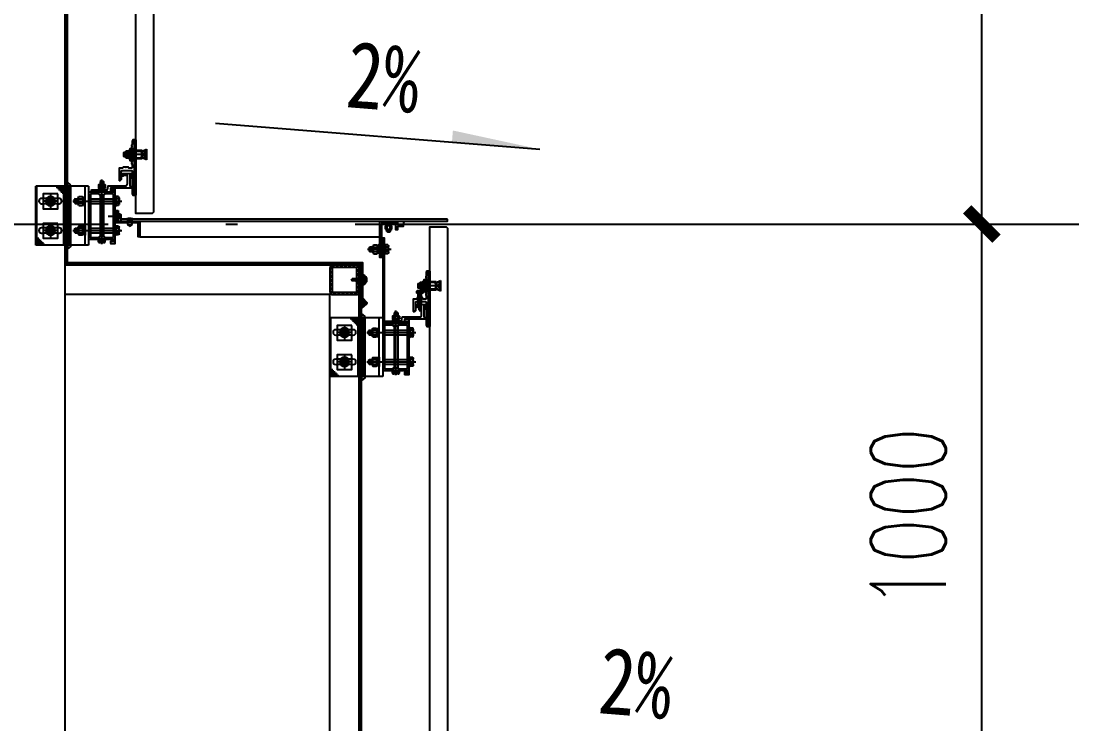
# Model space of a CAD drawing. Header units: millimetres. Extents: x 434053 to 1059003, y -2417481 to 936527.
# Drawn here: x 538582 to 540369, y -2246385 to -2245191 of the extents above; entities that cross this region are included whole.
import ezdxf

# ---------------------------------------------------------------- set-up
doc = ezdxf.new("R2010")
doc.units = ezdxf.units.MM
doc.header["$LTSCALE"] = 1000
doc.header["$MEASUREMENT"] = 0
for name, pattern in [('CENTER', [2, 1.25, -0.25, 0.25, -0.25]), ('DOTE', [2.42, 2, -0.2, 0.02, -0.2]), ('HIDDEN', [9.525, 6.35, -3.175]), ('HIDDEN2', [4.7625, 3.175, -1.5875])]:
    doc.linetypes.add(name, pattern=pattern)
doc.layers.get('Defpoints').update_dxf_attribs({"color": 6})
for name, color, linetype in [('ALUM', 1, 'Continuous'), ('DIM_SYMB', 3, 'Continuous'), ('DOTE', 16, 'DOTE'), ('ELASTOMER', 6, 'Continuous'), ('ELASTOMER-V', 241, 'Continuous'), ('ELASTROMER-V', 241, 'Continuous'), ('EXTRUSION', 4, 'Continuous'), ('EXTRUSION-V', 141, 'Continuous'), ('EXTRUSION1', 4, 'Continuous'), ('EXTRUSION2', 133, 'Continuous'), ('FASTENER', 191, 'Continuous'), ('GRANITE', 30, 'Continuous'), ('GRID', 8, 'CENTER'), ('PUB_DIM', 83, 'Continuous'), ('PUB_TEXT', 7, 'Continuous'), ('SILICONE', 8, 'Continuous'), ('STEEL', 3, 'Continuous'), ('STEEL-V', 71, 'Continuous')]:
    doc.layers.add(name, color=color, linetype=linetype)
doc.styles.add('_TCH_DIM_T3', font='SIMPLEX', dxfattribs={"width": 0.705882, "bigfont": 'GBCBIG'})
doc.styles.add('宋体', font='', dxfattribs={"width": 0.8})
doc.styles.get('宋体').set_extended_font_data('SimSun')
doc.dimstyles.new('_TCH_ARCH&&50', dxfattribs={"dimtxt": 127.5, "dimasz": 50, "dimexe": 125, "dimexo": 150, "dimgap": 61.25, "dimtad": 1, "dimdec": 0, "dimzin": 0, "dimdsep": 46, "dimtxsty": '_TCH_DIM_T3', "dimblk": 'ARCHTICK', "dimcen": 0.09, "dimclrt": 7, "dimazin": 2, "dimtfac": 1, "dimtdec": 0, "dimtix": 1, "dimtmove": 2, "dimatfit": 3, "dimfxl": 1, "dimtolj": 1, "dimtzin": 0, "dimarcsym": 0})

# ---------------------------------------------------------------- blocks, each defined once
blk = doc.blocks.new('M8.7')
at = {"color": 0, "linetype": 'ByBlock'}
for p, q in [((-4, 17), (-3, 18)), ((3, 18), (-3, 18)), ((3, 18), (4, 17)), ((-4, 17), (-4, 11.6)), ((-4, 17), (4, 17)), ((-1.5, 1.6), (0, 3.7)), ((0, 1.6), (1.5, 3.7)), ((4, 17), (4, 11.6))]:
    blk.add_line(p, q, dxfattribs=at)
at = {"color": 0, "linetype": 'HIDDEN'}
for p, q in [((-3, 18), (-3, 11.6)), ((3, 18), (3, 11.6))]:
    blk.add_line(p, q, dxfattribs=at)
at = {"color": 0, "linetype": 'ByBlock', "ltscale": 20}
for p, q in [((-7.5, 10.6), (-7.5, 4.7)), ((-5.6, 11.6), (5.6, 11.6)), ((-5.6, 3.7), (5.6, 3.7)), ((-3.8, 10.6), (-3.8, 4.7)), ((3.8, 10.6), (3.8, 4.7)), ((7.5, 10.6), (7.5, 4.7))]:
    blk.add_line(p, q, dxfattribs=at)
at = {"color": 0, "linetype": 'ByBlock'}
for points in [[(-8, 1.6), (8, 1.6), (8, 0), (-8, 0), (-8, 1.6)], [(-6.1, 3.7), (6.1, 3.7), (6.1, 1.6), (-6.1, 1.6), (-6.1, 3.7)]]:
    blk.add_lwpolyline(points, dxfattribs=at)
for centre, radius, start, end in [((-5.6, 9.3), 2.26, 33.8902, 146.1098), ((-5.6, 6), 2.26, 213.8902, 326.1098), ((0, 4.1), 7.54, 60.1583, 119.8417), ((0, 11.2), 7.54, 240.1583, 299.8417), ((5.6, 9.3), 2.26, 33.8902, 146.1098), ((5.6, 6), 2.26, 213.8902, 326.1098)]:
    blk.add_arc(centre, radius, start, end, dxfattribs=at)
blk = doc.blocks.new('M8.2')
at = {"color": 0, "linetype": 'ByBlock'}
for p, q in [((-7.5, 4.3), (-7.5, 0)), ((-7.5, 0), (7.5, 0)), ((-5.6, 5.3), (5.6, 5.3)), ((-3.8, 4.3), (-3.8, 0)), ((3.8, 4.3), (3.8, 0)), ((7.5, 4.3), (7.5, 0))]:
    blk.add_line(p, q, dxfattribs=at)
for centre, radius, start, end in [((-5.6, 3), 2.26, 33.8902, 146.1098), ((0, -2.2), 7.54, 60.1583, 119.8417), ((5.6, 3), 2.26, 33.8902, 146.1098)]:
    blk.add_arc(centre, radius, start, end, dxfattribs=at)
blk = doc.blocks.new('*U534')
at = {"layer": 'GRID', "ltscale": 0.5}
blk.add_line((0, 73.7), (0, -9.6), dxfattribs=at)
at = {"color": 0, "linetype": 'ByBlock'}
blk.add_blockref('M8.7', (0, 52.6), dxfattribs=at)
at = {"color": 0, "linetype": 'ByBlock', "xscale": -1, "rotation": 180}
blk.add_blockref('M8.2', (0, 0), dxfattribs=at)
blk = doc.blocks.new('M8.1')
at = {"color": 0, "linetype": 'ByBlock'}
blk.add_lwpolyline([(-3.8, 6.5), (-7.5, 0), (-3.8, -6.5), (3.8, -6.5), (7.5, 0), (3.8, 6.5)], close=True, dxfattribs=at)
for radius in [8, 6.5, 4]:
    blk.add_circle((0, 0), radius, dxfattribs=at)
at = {"color": 0, "linetype": 'HIDDEN'}
blk.add_arc((0, 0), 3, 68.0788, 18.9892, dxfattribs=at)
blk = doc.blocks.new('20221104-SCMJ01')
at = {"layer": 'SILICONE', "linetype": 'ByBlock'}
h = blk.add_hatch(dxfattribs=at)
h.set_pattern_fill('AR-SAND', color=256, angle=90, style=0)
h.set_pattern_definition([(127.5, (103256.9825, 60038.8348), (-1.92682377, -0.062993358), [0, -1.52, 0, -1.7, 0, -1.625]), (97.5, (103256.9825, 60038.8348), (-2.822146065, 1.769776705), [0, -0.82, 0, -1.37, 0, -0.525]), (57.5, (103256.9825, 60037.6048), (-0.005659054, 3.114141862), [0, -0.5, 0, -1.8, 0, -2.35]), (47.5, (103256.9825, 60037.6048), (-0.877675565, 3.006126605), [0, -0.25, 0, -1.18, 0, -1.35])])
h.paths.add_polyline_path([(30, 52), (36, 57), (36, -57), (30, -52)])
at = {"linetype": 'ByBlock'}
for p, q in [((0, 50), (0, -50)), ((0, 50), (90, 50)), ((6, -50), (6, 50)), ((32, -50), (32, 50)), ((90, -50), (90, 50)), ((0, -50), (90, -50))]:
    blk.add_line(p, q, dxfattribs=at)
at = {"linetype": 'HIDDEN'}
blk.add_line((38, -50), (38, 50), dxfattribs=at)
at = {"linetype": 'ByBlock'}
for points in [[(52.5, 37), (77.5, 37), (77.5, 12), (52.5, 12)], [(52.5, -13), (77.5, -13), (77.5, -38), (52.5, -38)]]:
    blk.add_lwpolyline(points, close=True, dxfattribs=at)
at = {"layer": 'EXTRUSION-V', "linetype": 'ByBlock'}
for p, q in [((42, -50), (42, 50)), ((44, 50), (44, 37)), ((46, 50), (46, 39)), ((48, 50), (48, 41)), ((50, 50), (50, 43)), ((52, 50), (52, 45)), ((54, 50), (54, 47)), ((56, 50), (56, 49)), ((88, -50), (88, 50)), ((74, -50), (74, -49)), ((76, -50), (76, -47)), ((78, -50), (78, -45)), ((80, -50), (80, -43)), ((82, -50), (82, -41)), ((84, -50), (84, -39)), ((86, -50), (86, -37))]:
    blk.add_line(p, q, dxfattribs=at)
at = {"layer": 'EXTRUSION-V', "linetype": 'HIDDEN'}
for p, q in [((52.5, 29.5), (77.5, 29.5)), ((52.5, 20.5), (77.5, 20.5)), ((52.5, -20.5), (77.5, -20.5)), ((52.5, -29.5), (77.5, -29.5))]:
    blk.add_line(p, q, dxfattribs=at)
at = {"layer": 'EXTRUSION-V', "linetype": 'ByBlock'}
for points in [[(52.5, 20.5), (50, 20.5, -1), (50, 29.5), (52.5, 29.5)], [(77.5, 29.5), (80, 29.5, -1), (80, 20.5), (77.5, 20.5)], [(52.5, -29.5), (50, -29.5, -1), (50, -20.5), (52.5, -20.5)], [(77.5, -20.5), (80, -20.5, -1), (80, -29.5), (77.5, -29.5)]]:
    blk.add_lwpolyline(points, format="xyb", dxfattribs=at)
at = {"layer": 'FASTENER'}
for p, q in [((-3, 29), (-42, 29)), ((-3, 21), (-42, 21)), ((-3, -21), (-42, -21)), ((-3, -29), (-42, -29))]:
    blk.add_line(p, q, dxfattribs=at)
for points in [[(-46.6, 33), (-45, 33), (-45, 17), (-46.6, 17)], [(-46.6, -33), (-45, -33), (-45, -17), (-46.6, -17)]]:
    blk.add_lwpolyline(points, close=True, dxfattribs=at)
at = {"layer": 'GRID'}
for p, q in [((65, 37), (65, 12)), ((52.5, 25), (77.5, 25)), ((65, -13), (65, -38)), ((52.5, -25), (77.5, -25))]:
    blk.add_line(p, q, dxfattribs=at)
at = {"layer": 'SILICONE'}
blk.add_lwpolyline([(30, 52), (36, 57), (36, -57), (30, -52)], close=True, dxfattribs=at)
at = {"layer": 'FASTENER', "rotation": 270}
blk.add_blockref('*U534', (-46.6, 25), dxfattribs=at)
at = {"layer": 'FASTENER'}
for p in [(65, 25), (65, -25)]:
    blk.add_blockref('M8.1', p, dxfattribs=at)
at = {"layer": 'FASTENER', "xscale": -1, "rotation": 270.0000000000825}
blk.add_blockref('*U534', (-46.6, -25), dxfattribs=at)
blk = doc.blocks.new('20221115-LC01')
at = {"linetype": 'ByBlock'}
for points in [[(-37, -44), (-37, -46.5, -0.414214), (-37.5, -47), (-45, -47), (-45, 47), (-37.5, 47, -0.414214), (-37, 46.5), (-37, 44, -1), (-38, 44), (-42, 44), (-42, 40), (0, 40), (0, -40), (-42, -40), (-42, -44), (-38, -44, -1)], [(-17.5, 37), (-3.5, 37, -0.414214), (-3, 36.5), (-3, -36.5, -0.414214), (-3.5, -37), (-17.5, -37), (-18.5, -35.5), (-26.5, -35.5), (-27.5, -37), (-41.5, -37, -0.414214), (-42, -36.5), (-42, 36.5, -0.414214), (-41.5, 37), (-27.5, 37), (-26.5, 35.5), (-18.5, 35.5)]]:
    blk.add_lwpolyline(points, format="xyb", close=True, dxfattribs=at)
blk = doc.blocks.new('M6.2')
at = {"color": 0, "linetype": 'ByBlock'}
for p, q in [((-5.8, 3.2), (-5.8, 0)), ((-5.8, 0), (5.8, 0)), ((-4.3, 4), (4.3, 4)), ((-2.9, 3.2), (-2.9, 0)), ((2.9, 3.2), (2.9, 0)), ((5.8, 3.2), (5.8, 0))]:
    blk.add_line(p, q, dxfattribs=at)
for centre, radius, start, end in [((-4.3, 2.3), 1.7, 32.0046, 147.9954), ((0, -1.6), 5.61, 59.0209, 120.9791), ((4.3, 2.3), 1.7, 32.0046, 147.9954)]:
    blk.add_arc(centre, radius, start, end, dxfattribs=at)
blk = doc.blocks.new('M6.7')
at = {"color": 0, "linetype": 'ByBlock'}
for p, q in [((-5.8, 8.5), (-5.8, 4)), ((-4.3, 9.3), (4.3, 9.3)), ((-4.3, 3.2), (4.3, 3.2)), ((-3, 14), (-2, 15)), ((-3, 14), (-3, 9.3)), ((-3, 14), (3, 14)), ((-2.9, 8.5), (-2.9, 4)), ((2, 15), (-2, 15)), ((-1.2, 1.6), (0, 3.2)), ((0, 1.6), (1.2, 3.2)), ((2, 15), (3, 14)), ((2.9, 8.5), (2.9, 4)), ((3, 14), (3, 9.3)), ((5.8, 8.5), (5.8, 4))]:
    blk.add_line(p, q, dxfattribs=at)
at = {"color": 0, "linetype": 'HIDDEN'}
for p, q in [((-2, 15), (-2, 9.3)), ((2, 15), (2, 9.3))]:
    blk.add_line(p, q, dxfattribs=at)
at = {"color": 0, "linetype": 'ByBlock'}
for points in [[(-6, 1.6), (6, 1.6), (6, 0), (-6, 0), (-6, 1.6)], [(-4.6, 3.2), (4.6, 3.2), (4.6, 1.6), (-4.6, 1.6), (-4.6, 3.2)]]:
    blk.add_lwpolyline(points, dxfattribs=at)
for centre, radius, start, end in [((-4.3, 7.6), 1.7, 32.0046, 147.9954), ((-4.3, 4.9), 1.7, 212.0046, 327.9954), ((0, 3.7), 5.61, 59.0209, 120.9791), ((0, 8.8), 5.61, 239.0209, 300.9791), ((4.3, 7.6), 1.7, 32.0046, 147.9954), ((4.3, 4.9), 1.7, 212.0046, 327.9954)]:
    blk.add_arc(centre, radius, start, end, dxfattribs=at)
blk = doc.blocks.new('*U529')
at = {"layer": 'GRID'}
blk.add_line((0, -6.6), (0, 103.3), dxfattribs=at)
at = {"color": 0, "linetype": 'ByBlock'}
blk.add_blockref('M6.7', (0, 85.6), dxfattribs=at)
at = {"color": 0, "linetype": 'ByBlock', "xscale": -1, "rotation": 180}
blk.add_blockref('M6.2', (0, 0), dxfattribs=at)
blk = doc.blocks.new('GASKET20')
at = {"layer": 'ELASTOMER-V'}
h = blk.add_hatch(dxfattribs=at)
h.set_pattern_fill('DOTS', color=256, scale=12, style=0)
h.set_pattern_definition([(0, (5609.9072, 36516.8227), (0.375, 0.75), [0, -0.75])])
edge = h.paths.add_edge_path(flags=16)
edge.add_arc((-2.5, 0), 0.5, 90, 270)
edge.add_line((-2.5, -0.5), (-1.5, -0.5))
edge.add_arc((-1.5, 0), 0.5, 270, 450)
edge.add_line((-1.5, 0.5), (-2.5, 0.5))
edge = h.paths.add_edge_path()
edge.add_line((-1.5, -2), (-1.5, -1.5))
edge.add_line((-1.5, -1.5), (-2.5, -1.5))
edge.add_arc((-2.5, 0), 1.5, 90, 270, ccw=False)
edge.add_line((-2.5, 1.5), (-1.5, 1.5))
edge.add_line((-1.5, 1.5), (-1.5, 2))
edge.add_arc((-1.4, 2), 0.1, 60.2551, 180, ccw=False)
edge.add_line((-1.3, 2.1), (0, 1.2))
edge.add_line((0, 1.2), (0, -1.2))
edge.add_line((0, -1.2), (-1.3, -2.1))
edge.add_arc((-1.4, -2), 0.1, 180, 299.7449, ccw=False)
at = {"color": 0, "linetype": 'ByBlock'}
for points in [[(-1.5, -2), (-1.5, -1.5), (-2.5, -1.5, -1), (-2.5, 1.5), (-1.5, 1.5), (-1.5, 2, -0.575867), (-1.3, 2.1), (0, 1.2), (0, -1.2), (-1.3, -2.1, -0.575867)], [(-2.5, 0.5, 1), (-2.5, -0.5), (-1.5, -0.5, 1), (-1.5, 0.5)]]:
    blk.add_lwpolyline(points, format="xyb", close=True, dxfattribs=at)
blk = doc.blocks.new('*U526')
at = {"color": 0, "linetype": 'HIDDEN'}
blk.add_line((0, 6), (0, -6), dxfattribs=at)
at = {"color": 0, "linetype": 'ByBlock'}
for p, q in [((11.6, -4.9), (11.6, 4.6)), ((12.3, 3.4), (15.9, 3.4)), ((16.6, -4.9), (16.6, 4.6)), ((16.6, 3.5), (20, 3.5)), ((15.9, -3.7), (12.3, -3.7)), ((16.6, -3.5), (20, -3.5))]:
    blk.add_line(p, q, dxfattribs=at)
at = {"color": 0, "linetype": 'HIDDEN'}
for points in [[(0, -7.3), (-11, -7.3), (-11, -5.7), (-18.3, -9), (-18.3, 9), (-11, 5.7), (-11, 7.3), (0, 7.3)], [(0, -6), (-9.7, -6), (-9.7, 6), (0, 6)]]:
    blk.add_lwpolyline(points, dxfattribs=at)
blk.add_lwpolyline([(0, -7.3), (-11, -7.3), (-11, -5.7), (-18.3, -9), (-18.3, 9), (-11, 5.7), (-11, 7.3), (0, 7.3), (0, 6), (-9.7, 6), (-9.7, 3.5), (-17, 7.2), (-17, -7.2), (-9.7, -3.5), (-9.7, -6), (0, -6)], close=True, dxfattribs=at)
for points in [[(-15.4, -6.4, -0.801715), (-16.8, -4.6), (-13.7, -1.3, 0.39657), (-13.7, 1.3), (-16.8, 4.6, -0.801715), (-15.4, 6.4)], [(-9.7, -1.4), (-11.7, -2.4, -0.809451), (-12.1, -1.8), (-11.7, -1.3, 0.390144), (-11.7, 1.3), (-12.1, 1.8, -0.809451), (-11.7, 2.4), (-9.7, 1.4)]]:
    blk.add_lwpolyline(points, format="xyb", dxfattribs=at)
at = {"color": 0, "linetype": 'HIDDEN', "ltscale": 10}
blk.add_lwpolyline([(-9.7, 3.5), (-17, 7.2), (-17, -7.2), (-9.7, -3.5)], dxfattribs=at)
at = {"color": 0, "linetype": 'ByBlock'}
blk.add_lwpolyline([(11.6, 7), (10, 7), (10, -7), (11.6, -7)], close=True, dxfattribs=at)
blk.add_lwpolyline([(12.3, -3.7, -0.197721), (12.3, 3.4), (12.3, 3.4, -0.569416), (12.3, 5.9), (15.9, 5.9, -0.569416), (15.9, 3.4, -0.197721), (15.9, -3.7, -0.569416), (15.9, -6.1), (12.3, -6.1, -0.569416), (12.3, -3.7)], format="xyb", close=True, dxfattribs=at)
blk.add_lwpolyline([(16.6, 4), (19.5, 4), (20, 3.5), (20, -3.5), (19.5, -4), (16.6, -4)], dxfattribs=at)
at = {"layer": 'FASTENER', "color": 9, "linetype": 'HIDDEN2'}
blk.add_lwpolyline([(10, 4), (0, 4), (0, -4), (10, -4)], close=True, dxfattribs=at)
at = {"layer": 'GRID'}
blk.add_line((-18.3, 0), (20, 0), dxfattribs=at)
blk = doc.blocks.new('PG42x19')
at = {"color": 0, "linetype": 'HIDDEN2'}
for p, q in [((1.7, -0.9), (1.7, 0)), ((2.4, -1.1), (-2.4, -2.1)), ((-2.4, -2.1), (-1.7, -2.2)), ((2.4, -3.1), (-2.4, -4.1)), ((-2.4, -4.1), (-1.7, -4.3)), ((2.4, -5), (-2.4, -6)), ((-2.4, -6), (-1.7, -6.2)), ((2.4, -7), (-2.4, -8)), ((-2.4, -8), (-1.7, -8.2)), ((2.4, -9.1), (-2.4, -10.1)), ((-2.4, -10.1), (-1.7, -10.2)), ((2.4, -11.1), (-2.4, -12.1)), ((-2.4, -12.1), (-1.7, -12.3)), ((2.4, -13.1), (-2.4, -14.2)), ((-2.4, -14.2), (-1.7, -14.3)), ((2.4, -15.2), (-2.4, -16.2)), ((-2.4, -16.2), (-1.7, -16.4)), ((-1.7, 0), (-1.7, -1.1)), ((-1.7, -2.2), (-1.7, -3.2)), ((-1.7, -4.3), (-1.7, -5.2)), ((-1.7, -6.2), (-1.7, -7.1)), ((-1.7, -8.2), (-1.7, -9.1)), ((-1.7, -10.2), (-1.7, -11.2)), ((-1.7, -12.3), (-1.7, -13.2)), ((-1.7, -14.3), (-1.7, -15.3)), ((-1.7, -16.4), (-1.7, -18.7)), ((-1.7, -18.7), (0.5, -16.5)), ((1, -2.4), (-0.8, -2.8)), ((1, -4.4), (-0.8, -4.8)), ((1, -6.3), (-0.8, -6.7)), ((1, -8.3), (-0.8, -8.7)), ((1, -10.4), (-0.8, -10.8)), ((1, -12.4), (-0.8, -12.8)), ((1, -14.5), (-0.8, -14.8)), ((0.4, -19.9), (1.1, -16.9)), ((1.7, -0.9), (2.4, -1.1)), ((1.7, -2.9), (1.7, -2.2)), ((1.7, -2.9), (2.4, -3.1)), ((1.7, -4.8), (1.7, -4.1)), ((1.7, -4.8), (2.4, -5)), ((1.7, -6.9), (1.7, -6.2)), ((1.7, -6.9), (2.4, -7)), ((1.7, -8.9), (1.7, -8.2)), ((1.7, -8.9), (2.4, -9.1)), ((1.7, -11), (1.7, -10.2)), ((1.7, -11), (2.4, -11.1)), ((1.7, -13), (1.7, -12.3)), ((1.7, -13), (2.4, -13.1)), ((1.7, -15), (1.7, -14.3)), ((1.7, -15), (2.4, -15.2)), ((1.7, -18.7), (1.7, -16)), ((0, -20.3), (-1.7, -18.7)), ((0, -20.3), (1.7, -18.7))]:
    blk.add_line(p, q, dxfattribs=at)
blk.add_arc((0.7, -16.8), 0.36, 346.9335, 129.6111, dxfattribs=at)
at = {"layer": 'FASTENER', "color": 0, "linetype": 'ByBlock'}
blk.add_lwpolyline([(-0.6, 1.5), (-0.6, 3), (-2.5, 3, 0.414214), (-4.5, 1), (-4.5, 0), (4.5, 0), (4.5, 1, 0.414214), (2.5, 3), (0.6, 3), (0.6, 1.5)], format="xyb", close=True, dxfattribs=at)
at = {"layer": 'GRID'}
blk.add_line((0, 3.7), (0, -22), dxfattribs=at)
blk = doc.blocks.new('*U527')
at = {"color": 0, "linetype": 'ByBlock'}
for p, q in [((-5.8, 3.2), (-5.8, 0)), ((-5.8, 0), (5.8, 0)), ((-4.3, 4), (4.3, 4)), ((-3, -18.2), (-3, 0)), ((-2.9, 3.2), (-2.9, 0)), ((2.9, 3.2), (2.9, 0)), ((3, -18.2), (3, 0)), ((5.8, 3.2), (5.8, 0)), ((-3, -1.5), (3, -1.5)), ((-3, -18.2), (-2, -19.2)), ((-3, -18.2), (3, -18.2)), ((2, -19.2), (-2, -19.2)), ((2, -19.2), (3, -18.2))]:
    blk.add_line(p, q, dxfattribs=at)
at = {"color": 0, "linetype": 'HIDDEN'}
for p, q in [((-2, -19.2), (-2, -1.5)), ((2, -19.2), (2, -1.5))]:
    blk.add_line(p, q, dxfattribs=at)
at = {"color": 0, "linetype": 'ByBlock'}
for centre, radius, start, end in [((-4.3, 2.3), 1.7, 32.0046, 147.9954), ((0, -1.6), 5.61, 59.0209, 120.9791), ((4.3, 2.3), 1.7, 32.0046, 147.9954)]:
    blk.add_arc(centre, radius, start, end, dxfattribs=at)
at = {"layer": 'GRID', "ltscale": 0.5}
blk.add_line((0, -19.2), (0, 4), dxfattribs=at)
blk = doc.blocks.new('*U561')
at = {"linetype": 'ByBlock', "lineweight": -2}
for p, q in [((-4.4, 0.5), (-4.4, 0)), ((4.4, 0), (-4.4, 0)), ((-4.1, 0.8), (-3.1, 1)), ((4.1, 0.8), (-4.1, 0.8)), ((-3.1, 3.9), (-3.1, 1)), ((3.1, 1), (-3.1, 1)), ((2.3, 4.2), (-2.3, 4.2)), ((-2, 0.8), (-1.5, 1)), ((-1.5, 3.9), (-1.5, 1)), ((-1.5, 0), (-1.5, -1.6)), ((1.5, 3.9), (1.5, 1)), ((2.2, 0.8), (1.5, 1)), ((1.5, 0), (1.5, -1.1)), ((3.1, 3.9), (3.1, 1)), ((4.1, 0.8), (3.1, 1)), ((4.4, 0.5), (4.4, 0)), ((-2.1, -1.9), (2.1, -1.4)), ((-2.1, -1.9), (-1.5, -1.6)), ((-2.1, -1.9), (-1.5, -2.2)), ((-2.1, -3.3), (2.1, -2.8)), ((-2.1, -3.3), (-1.5, -3)), ((-2.1, -3.3), (-1.5, -3.6)), ((-2.1, -4.7), (2.1, -4.2)), ((-2.1, -4.7), (-1.5, -4.4)), ((-2.1, -4.7), (-1.5, -5)), ((-2.1, -6.1), (2.1, -5.6)), ((-2.1, -6.1), (-1.5, -5.8)), ((-2.1, -6.1), (-1.5, -6.4)), ((-2.1, -7.5), (2.1, -7)), ((-2.1, -7.5), (-1.5, -7.2)), ((-2.1, -7.5), (-1.5, -7.8)), ((-2.1, -8.9), (2.1, -8.4)), ((-2.1, -8.9), (-1.5, -8.6)), ((-2.1, -8.9), (-1.5, -9.2)), ((-2.1, -10.3), (2.1, -9.8)), ((-2.1, -10.3), (-1.5, -10)), ((-2.1, -10.3), (-1.5, -10.6)), ((-2.1, -11.7), (-1.5, -11.4)), ((-2.1, -11.7), (-1.1, -11.6)), ((-2.1, -11.7), (-1.5, -12)), ((-1.5, -1.6), (1.5, -1.1)), ((-1.5, -2.2), (1.5, -1.7)), ((-1.5, -2.2), (-1.5, -3)), ((-1.5, -3), (1.5, -2.5)), ((-1.5, -3.6), (1.5, -3.1)), ((-1.5, -3.6), (-1.5, -4.4)), ((-1.5, -4.4), (1.5, -3.9)), ((-1.5, -5), (1.5, -4.5)), ((-1.5, -5), (-1.5, -5.8)), ((-1.5, -5.8), (1.5, -5.3)), ((-1.5, -6.4), (1.5, -5.9)), ((-1.5, -6.4), (-1.5, -7.2)), ((-1.5, -7.2), (1.5, -6.7)), ((-1.5, -7.8), (1.5, -7.3)), ((-1.5, -7.8), (-1.5, -8.6)), ((-1.5, -8.6), (1.5, -8.1)), ((-1.5, -9.2), (1.5, -8.7)), ((-1.5, -9.2), (-1.5, -10)), ((-1.5, -10), (1.5, -9.5)), ((-1.5, -10.6), (1.5, -10.1)), ((-1.5, -10.6), (-1.5, -11.4)), ((-1.5, -11.4), (-1, -11.3)), ((-1.5, -12), (-1.5, -15.8)), ((-1.5, -12), (-1.3, -12)), ((0.6, -11), (1.5, -10.9)), ((0.7, -11.4), (2.1, -11.2)), ((0.7, -11.6), (1.5, -11.5)), ((0.7, -12.4), (1.5, -12.3)), ((0.7, -12.8), (2.1, -12.6)), ((0.7, -13), (1.5, -12.9)), ((1.5, -0.3), (1.5, -1.1)), ((2.1, -1.4), (1.5, -1.1)), ((2.1, -1.4), (1.5, -1.7)), ((1.5, -1.7), (1.5, -2.5)), ((2.1, -2.8), (1.5, -2.5)), ((2.1, -2.8), (1.5, -3.1)), ((1.5, -3.1), (1.5, -3.9)), ((2.1, -4.2), (1.5, -3.9)), ((2.1, -4.2), (1.5, -4.5)), ((1.5, -4.5), (1.5, -5.3)), ((2.1, -5.6), (1.5, -5.3)), ((2.1, -5.6), (1.5, -5.9)), ((1.5, -5.9), (1.5, -6.7)), ((2.1, -7), (1.5, -6.7)), ((2.1, -7), (1.5, -7.3)), ((1.5, -7.3), (1.5, -8.1)), ((2.1, -8.4), (1.5, -8.1)), ((2.1, -8.4), (1.5, -8.7)), ((1.5, -8.7), (1.5, -9.5)), ((2.1, -9.8), (1.5, -9.5)), ((2.1, -9.8), (1.5, -10.1)), ((1.5, -10.1), (1.5, -10.9)), ((2.1, -11.2), (1.5, -10.9)), ((2.1, -11.2), (1.5, -11.5)), ((1.5, -11.5), (1.5, -12.3)), ((2.1, -12.6), (1.5, -12.3)), ((2.1, -12.6), (1.5, -12.9)), ((1.5, -12.9), (1.5, -15.8)), ((0, -17.2), (-1.5, -15.8)), ((0, -17.2), (1.5, -15.8))]:
    blk.add_line(p, q, dxfattribs=at)
blk.add_lwpolyline([(0, -17.2), (0.7, -13), (0.7, -11.3, 0.417657), (0.4, -11, 0.097062), (-1, -11.3), (-1.5, -12.4)], format="xyb", dxfattribs=at)
for centre, radius, start, end in [((-4.1, 0.5), 0.3, 90, 180), ((-2.3, 3.3), 0.951, 35.4009, 144.5991), ((0, 1), 3.2, 61.0594, 118.9406), ((2.3, 3.3), 0.951, 35.4009, 144.5991), ((4.1, 0.5), 0.3, 0, 90)]:
    blk.add_arc(centre, radius, start, end, dxfattribs=at)
blk = doc.blocks.new('*U524')
at = {"color": 0, "linetype": 'ByBlock'}
for p, q in [((-5.4, 8.8), (-5.4, 3.7)), ((-4.1, 9.3), (4.1, 9.3)), ((-4.1, 3.2), (4.1, 3.2)), ((-3, 12.5), (-2, 13.5)), ((-3, 12.5), (-3, 9.3)), ((-3, 12.5), (3, 12.5)), ((-2.7, 8.8), (-2.7, 3.7)), ((2, 13.5), (-2, 13.5)), ((-1.2, 1.6), (0, 3.2)), ((0, 1.6), (1.2, 3.2)), ((2, 13.5), (3, 12.5)), ((2.7, 8.8), (2.7, 3.7)), ((3, 12.5), (3, 9.3)), ((5.4, 8.8), (5.4, 3.7))]:
    blk.add_line(p, q, dxfattribs=at)
at = {"color": 0, "linetype": 'HIDDEN2'}
for p, q in [((-3, 0), (-3, -3)), ((-2, 13.5), (-2, 9.3)), ((2, 13.5), (2, 9.3)), ((3, 0), (3, -3))]:
    blk.add_line(p, q, dxfattribs=at)
at = {"color": 0, "linetype": 'ByBlock'}
for points in [[(-6, 1.6), (6, 1.6), (6, 0), (-6, 0), (-6, 1.6)], [(-4.6, 3.2), (4.7, 3.2), (4.7, 1.6), (-4.6, 1.6), (-4.6, 3.2)], [(-6, -3), (6, -3), (6, -5), (-6, -5), (-6, -3)]]:
    blk.add_lwpolyline(points, dxfattribs=at)
for centre, radius, start, end in [((-4.1, 7.1), 2.2, 51.8318, 128.1682), ((-4.1, 5.4), 2.2, 231.8318, 308.1682), ((0, 1.2), 8.1, 70.3716, 109.6284), ((0, 11.3), 8.1, 250.3716, 289.6284), ((4.1, 7.1), 2.2, 51.8318, 128.1682), ((4.1, 5.4), 2.2, 231.8318, 308.1682)]:
    blk.add_arc(centre, radius, start, end, dxfattribs=at)
blk = doc.blocks.new('*U531')
at = {"layer": 'GRID', "ltscale": 0.5}
blk.add_line((0, 30.7), (0, -9.6), dxfattribs=at)
at = {"color": 0, "linetype": 'ByBlock'}
blk.add_blockref('M8.7', (0, 9.6), dxfattribs=at)
at = {"color": 0, "linetype": 'ByBlock', "xscale": -1, "rotation": 180}
blk.add_blockref('M8.2', (0, 0), dxfattribs=at)
blk = doc.blocks.new('*U541')
at = {"color": 0, "linetype": 'ByBlock'}
for p, q in [((-0.9, 5), (-0.9, -5)), ((0, 5), (-0.9, 5)), ((0, -5), (0, 5)), ((6, 2.2), (0, 2.2)), ((6, 2.2), (6, -2.3)), ((10.7, 2), (10, 2.2)), ((10, 2.2), (10, -2.2)), ((11.9, 0.8), (10.7, 2)), ((12.2, 0.7), (11.9, 0.8)), ((11.9, -0.2), (12.2, 0.7)), ((-0.9, -5), (0, -5)), ((6, -2.3), (0, -2.3)), ((10, -2.2), (11.9, -0.2))]:
    blk.add_line(p, q, dxfattribs=at)
for centre, radius, start, end in [((17.3, 0), 18.8, 164.6076, 195.3924), ((8, 1.9), 2.04, 7.579, 172.421), ((8, -1.9), 2.04, 187.579, 352.421)]:
    blk.add_arc(centre, radius, start, end, dxfattribs=at)
blk = doc.blocks.new('*U522')
at = {"linetype": 'ByBlock', "lineweight": -2}
for p, q in [((-5, 0.5), (-5, 0)), ((5, 0), (-5, 0)), ((-4.7, 0.9), (-3.5, 1.1)), ((4.7, 0.9), (-4.7, 0.9)), ((-3.5, 4.4), (-3.5, 1.1)), ((3.5, 1.1), (-3.5, 1.1)), ((2.7, 4.9), (-2.7, 4.9)), ((-2.3, 0.9), (-1.8, 1.1)), ((-1.8, 4.4), (-1.8, 1.1)), ((1.8, 4.4), (1.8, 1.1)), ((2.5, 0.9), (1.8, 1.1)), ((3.5, 4.4), (3.5, 1.1)), ((4.7, 0.9), (3.5, 1.1)), ((5, 0.5), (5, 0))]:
    blk.add_line(p, q, dxfattribs=at)
for centre, radius, start, end in [((-4.7, 0.5), 0.343, 90, 180), ((-2.7, 3.8), 1.09, 35.4009, 144.5991), ((0, 1.2), 3.66, 61.0594, 118.9406), ((2.7, 3.8), 1.09, 35.4009, 144.5991), ((4.7, 0.5), 0.343, 0, 90)]:
    blk.add_arc(centre, radius, start, end, dxfattribs=at)
at = {"layer": 'GRID', "ltscale": 0.5}
blk.add_line((0, 4.9), (0, -16.9), dxfattribs=at)
blk = doc.blocks.new('A$C56EA6F4E')
at = {"layer": 'ELASTOMER-V'}
h = blk.add_hatch(dxfattribs=at)
h.set_pattern_fill('DOTS', color=256, scale=12, angle=-90, style=0)
h.set_pattern_definition([(270, (365.2218, 14347.87906), (0.75, -0.375), [0, -0.75])])
h.paths.add_polyline_path([(7498.5, 8342.3), (7498.5, 8248.3), (7500.5, 8248.3), (7500.5, 8342.3)])
h = blk.add_hatch(dxfattribs=at)
h.set_pattern_fill('DOTS', color=256, scale=12, angle=-90, style=0)
h.set_pattern_definition([(270, (-134.7782, 14124.87906), (0.75, -0.375), [0, -0.75])])
h.paths.add_polyline_path([(6998.5, 8119.3), (6998.5, 8025.3), (7000.5, 8025.3), (7000.5, 8119.3)])
at = {"layer": 'EXTRUSION-V'}
h = blk.add_hatch(dxfattribs=at)
h.set_pattern_fill('ANSI31', color=252, scale=20, angle=315, style=0)
h.set_pattern_definition([(0, (-2589.4789, 3248.2925), (7e-16, 2.5), [])])
h.paths.add_polyline_path([(7505.5, 8311.3), (7504.5, 8310.3), (7505.5, 8309.3), (7504.5, 8308.3), (7505.5, 8307.3), (7500.5, 8307.3), (7500.5, 8327.3), (7505.5, 8327.3), (7504.5, 8326.3), (7505.5, 8325.3), (7504.5, 8324.3), (7505.5, 8323.3), (7504.5, 8322.3), (7505.5, 8321.3), (7504.5, 8320.3), (7505.5, 8319.3), (7504.5, 8318.3), (7505.5, 8317.3), (7504.5, 8316.3), (7505.5, 8315.3), (7504.5, 8314.3), (7505.5, 8313.3), (7504.5, 8312.3)])
h = blk.add_hatch(dxfattribs=at)
h.set_pattern_fill('ANSI31', color=252, scale=20, angle=315, style=0)
h.set_pattern_definition([(0, (-2589.4789, 3248.2925), (7e-16, 2.5), [])])
h.paths.add_polyline_path([(7505.5, 8311.3), (7504.5, 8310.3), (7505.5, 8309.3), (7504.5, 8308.3), (7505.5, 8307.3), (7500.5, 8307.3), (7500.5, 8327.3), (7505.5, 8327.3), (7504.5, 8326.3), (7505.5, 8325.3), (7504.5, 8324.3), (7505.5, 8323.3), (7504.5, 8322.3), (7505.5, 8321.3), (7504.5, 8320.3), (7505.5, 8319.3), (7504.5, 8318.3), (7505.5, 8317.3), (7504.5, 8316.3), (7505.5, 8315.3), (7504.5, 8314.3), (7505.5, 8313.3), (7504.5, 8312.3)])
h = blk.add_hatch(dxfattribs=at)
h.set_pattern_fill('ANSI31', color=252, scale=20, angle=315, style=0)
h.set_pattern_definition([(0, (-3089.4789, 3025.2925), (7e-16, 2.5), [])])
h.paths.add_polyline_path([(7005.5, 8088.3), (7004.5, 8087.3), (7005.5, 8086.3), (7004.5, 8085.3), (7005.5, 8084.3), (7000.5, 8084.3), (7000.5, 8104.3), (7005.5, 8104.3), (7004.5, 8103.3), (7005.5, 8102.3), (7004.5, 8101.3), (7005.5, 8100.3), (7004.5, 8099.3), (7005.5, 8098.3), (7004.5, 8097.3), (7005.5, 8096.3), (7004.5, 8095.3), (7005.5, 8094.3), (7004.5, 8093.3), (7005.5, 8092.3), (7004.5, 8091.3), (7005.5, 8090.3), (7004.5, 8089.3)])
h = blk.add_hatch(dxfattribs=at)
h.set_pattern_fill('ANSI31', color=252, scale=20, angle=315, style=0)
h.set_pattern_definition([(0, (-3089.4789, 3025.2925), (7e-16, 2.5), [])])
h.paths.add_polyline_path([(7005.5, 8088.3), (7004.5, 8087.3), (7005.5, 8086.3), (7004.5, 8085.3), (7005.5, 8084.3), (7000.5, 8084.3), (7000.5, 8104.3), (7005.5, 8104.3), (7004.5, 8103.3), (7005.5, 8102.3), (7004.5, 8101.3), (7005.5, 8100.3), (7004.5, 8099.3), (7005.5, 8098.3), (7004.5, 8097.3), (7005.5, 8096.3), (7004.5, 8095.3), (7005.5, 8094.3), (7004.5, 8093.3), (7005.5, 8092.3), (7004.5, 8091.3), (7005.5, 8090.3), (7004.5, 8089.3)])
at = {"layer": 'SILICONE'}
h = blk.add_hatch(dxfattribs=at)
h.set_pattern_fill('AR-SAND', color=256, scale=1.142857, angle=270, style=0)
h.set_pattern_definition([(307.5, (-18500.0562, 102044.5107), (2.202084307, 0.07199241), [0, -1.737142857, 0, -1.942857143, 0, -1.857142857]), (277.5, (-18500.0562, 102044.5107), (3.22530979, -2.02260195), [0, -0.937142857, 0, -1.565714286, 0, -0.6]), (237.5, (-18500.0562, 102045.9164), (0.00646749, -3.55901927), [0, -0.57142857, 0, -2.057142857, 0, -2.685714286]), (227.5, (-18500.0562, 102045.9164), (1.00305779, -3.43557326), [0, -0.285714286, 0, -1.34857143, 0, -1.542857143])])
edge = h.paths.add_edge_path()
edge.add_line((7112.5, 8095.1), (7112.5, 8113.4))
edge.add_arc((7115.4, 8104.3), 9.6, 107.7162, 252.2838)
at = {"layer": 'SILICONE', "linetype": 'ByBlock'}
h = blk.add_hatch(dxfattribs=at)
h.set_pattern_fill('AR-SAND', color=256, scale=1.142857, angle=180, style=0)
h.set_pattern_definition([(217.5, (60725.1604, -98226.3486), (0.07199241, -2.202084302), [0, -1.737142853, 0, -1.942857138, 0, -1.857142852]), (187.5, (60725.1604, -98226.3486), (-2.022601944, -3.22530978), [0, -0.937142855, 0, -1.565714282, 0, -0.599999999]), (147.5, (60726.5661, -98226.3486), (-3.559019262, -0.00646749), [0, -0.57142857, 0, -2.057142852, 0, -2.68571428]), (137.5, (60726.566, -98226.3486), (-3.43557325, -1.003057786), [0, -0.285714285, 0, -1.348571425, 0, -1.54285714])])
h.paths.add_polyline_path([(7114.5, 8072.8), (7106.3, 8063.7), (7114.5, 8056.4)])
at = {"layer": 'STEEL-V'}
h = blk.add_hatch(dxfattribs=at)
h.set_pattern_fill('Q119', color=256, scale=10, angle=225, style=0, pattern_type=2)
h.set_pattern_definition([(315, (1242.8256, 18586.187), (3.535534, 3.535534), []), (315, (1242.1184, 18585.48), (3.535534, 3.535534), [])])
edge = h.paths.add_edge_path(flags=16)
edge.add_line((7164.5, 8124.3), (7164.5, 8084.3))
edge.add_arc((7163.5, 8084.3), 1, -90, 0, ccw=False)
edge.add_line((7163.5, 8083.3), (7123.5, 8083.3))
edge.add_arc((7123.5, 8084.3), 1, -180, -90, ccw=False)
edge.add_line((7122.5, 8084.3), (7122.5, 8124.3))
edge.add_arc((7123.5, 8124.3), 1, 90, 180, ccw=False)
edge.add_line((7123.5, 8125.3), (7163.5, 8125.3))
edge.add_arc((7163.5, 8124.3), 1, 0, 90, ccw=False)
edge = h.paths.add_edge_path()
edge.add_line((7168.5, 8124.3), (7168.5, 8084.3))
edge.add_arc((7163.5, 8084.3), 5, -90, 0, ccw=False)
edge.add_line((7163.5, 8079.3), (7123.5, 8079.3))
edge.add_arc((7123.5, 8084.3), 5, -180, -90, ccw=False)
edge.add_line((7118.5, 8084.3), (7118.5, 8124.3))
edge.add_arc((7123.5, 8124.3), 5, 90, 180, ccw=False)
edge.add_line((7123.5, 8129.3), (7163.5, 8129.3))
edge.add_arc((7163.5, 8124.3), 5, 0, 90, ccw=False)
at = {"layer": 'ALUM', "linetype": 'ByBlock'}
blk.add_lwpolyline([(7614.5, 9144.3), (7588.5, 9144.3), (7588.5, 9146.3), (7616.5, 9146.3), (7616.5, 8131.3), (7114.5, 8131.3), (7114.5, 8072.8), (7106.3, 8063.7), (7104.9, 8065.1), (7112.5, 8073.5), (7112.5, 8133.3), (7614.5, 8133.3), (7614.5, 9144.3)], dxfattribs=at)
for points in [[(6968.5, 8207.3), (7523.5, 8207.3), (7523.5, 8204.3), (6968.5, 8204.3)], [(7116.5, 8129.3), (7116.5, 7131.3), (6614.5, 7131.3), (6614.5, 7072.8), (6606.3, 7063.7), (6604.9, 7065.1), (6612.5, 7073.5), (6612.5, 7133.3), (7114.5, 7133.3), (7114.5, 8129.3)]]:
    blk.add_lwpolyline(points, close=True, dxfattribs=at)
at = {"layer": 'ELASTOMER-V'}
for points in [[(7498.5, 8342.3), (7498.5, 8248.3), (7500.5, 8248.3), (7500.5, 8342.3)], [(7531.5, 8201.3), (7533.5, 8201.3), (7533.5, 8222.3), (7531.5, 8222.3)], [(6998.5, 8119.3), (6998.5, 8025.3), (7000.5, 8025.3), (7000.5, 8119.3)]]:
    blk.add_lwpolyline(points, close=True, dxfattribs=at)
at = {"layer": 'ELASTROMER-V'}
for points in [[(7080.5, 8142.3), (7080.5, 8175.3), (7078.5, 8175.3), (7078.5, 8142.3)], [(7116.5, 8129.3), (7116.5, 8079.3), (7118.5, 8079.3), (7118.5, 8129.3)]]:
    blk.add_lwpolyline(points, close=True, dxfattribs=at)
at = {"layer": 'EXTRUSION-V'}
blk.add_line((7491.5, 8177.3), (7083.5, 8177.3), dxfattribs=at)
at = {"layer": 'EXTRUSION-V', "linetype": 'HIDDEN2'}
for points in [[(7505.5, 8307.3), (7500.5, 8307.3), (7500.5, 8327.3), (7505.5, 8327.3)], [(7505.5, 8307.3), (7500.5, 8307.3), (7500.5, 8327.3), (7505.5, 8327.3)], [(7005.5, 8084.3), (7000.5, 8084.3), (7000.5, 8104.3), (7005.5, 8104.3)], [(7005.5, 8084.3), (7000.5, 8084.3), (7000.5, 8104.3), (7005.5, 8104.3)]]:
    blk.add_lwpolyline(points, dxfattribs=at)
at = {"layer": 'EXTRUSION1'}
blk.add_lwpolyline([(7528.5, 8222.3), (7528.5, 8204.3), (7491.5, 8204.3), (7491.5, 8177.3), (7494.5, 8177.3), (7494.5, 8201.3), (7531.5, 8201.3), (7531.5, 8222.3)], close=True, dxfattribs=at)
blk.add_lwpolyline([(7053.5, 8204.3), (7053.5, 8198.3), (7043.5, 8198.3), (7043.5, 8195.3), (7053.5, 8195.3), (7053.5, 8189.3), (7056.5, 8189.3), (7056.5, 8199.3), (7068.2, 8199.3, -1), (7068.8, 8199.3), (7080.5, 8199.3), (7080.5, 8142.3), (7083.5, 8142.3), (7083.5, 8204.3), (7080.5, 8204.3), (7080.5, 8202.3), (7056.5, 8202.3), (7056.5, 8204.3)], format="xyb", close=True, dxfattribs=at)
at = {"layer": 'EXTRUSION2'}
for points in [[(7504.5, 8340.3), (7504.5, 8334.3), (7505.5, 8333.3), (7504.5, 8332.3), (7505.5, 8331.3), (7504.5, 8330.3), (7505.5, 8329.3), (7504.5, 8328.3), (7505.5, 8327.3), (7504.5, 8326.3), (7505.5, 8325.3), (7504.5, 8324.3), (7505.5, 8323.3), (7504.5, 8322.3), (7505.5, 8321.3), (7504.5, 8320.3), (7505.5, 8319.3), (7504.5, 8318.3), (7505.5, 8317.3), (7504.5, 8316.3), (7505.5, 8315.3), (7504.5, 8314.3), (7505.5, 8313.3), (7504.5, 8312.3), (7505.5, 8311.3), (7504.5, 8310.3), (7505.5, 8309.3), (7504.5, 8308.3), (7505.5, 8307.3), (7504.5, 8306.3), (7505.5, 8305.3), (7504.5, 8304.3), (7505.5, 8303.3), (7504.5, 8302.3), (7505.5, 8301.3), (7504.5, 8300.3), (7504.5, 8295.3, 0.414214), (7505.5, 8294.3), (7510, 8294.3), (7510.5, 8294.8), (7510.5, 8295.3), (7511, 8295.8), (7515, 8295.8), (7515.5, 8295.3), (7516, 8295.8), (7520, 8295.8), (7520.5, 8295.3), (7520.5, 8294.8), (7521, 8294.3), (7526.5, 8294.3), (7526.5, 8273.8, -0.414214), (7526, 8273.3), (7524.8, 8273.3), (7522.5, 8275.3), (7522.5, 8289.3, 0.414214), (7521.5, 8290.3), (7521.5, 8290.3), (7505.5, 8290.3, 0.414214), (7504.5, 8289.3), (7504.5, 8250.3), (7503.5, 8248.3), (7500.5, 8248.3), (7500.5, 8342.3), (7503.5, 8342.3)], [(7556.3, 8257.3, -1), (7555.7, 8257.3), (7546.9, 8257.3, -0.373238), (7546.4, 8257.7), (7545.5, 8263.8, 0.373238), (7545, 8264.3), (7515.5, 8264.3, -0.414214), (7512.5, 8267.3), (7512.5, 8281.8), (7519.5, 8281.8), (7519.5, 8280.8, 0.490314), (7520.1, 8280.3, 0.881018), (7519.5, 8285.3), (7507, 8285.3, 0.414214), (7506, 8284.3), (7506, 8283.3, 0.414214), (7506.5, 8282.8), (7506.8, 8282.8, 0.414214), (7507, 8282.9), (7507, 8283.8), (7508.5, 8283.8), (7508.5, 8278.8), (7507, 8278.8), (7507, 8279.6, 0.414214), (7506.8, 8279.8), (7506.5, 8279.8, 0.414214), (7506, 8279.3), (7506, 8277.8, 0.414214), (7506.5, 8277.3), (7508.5, 8277.3), (7508.5, 8264.6, -0.269143), (7508.2, 8264.1), (7505.2, 8262.4, 0.269143), (7505, 8262), (7505, 8260.3), (7541.5, 8260.3), (7541.5, 8256.8, -0.414214), (7541, 8256.3), (7538, 8256.3, 0.414214), (7537.5, 8255.8), (7537.5, 8253.8, 0.414214), (7538, 8253.3), (7573, 8253.3, 0.414214), (7573.5, 8253.8), (7573.5, 8256.8, 0.414214), (7573, 8257.3)], [(7004.5, 8117.3), (7004.5, 8111.3), (7005.5, 8110.3), (7004.5, 8109.3), (7005.5, 8108.3), (7004.5, 8107.3), (7005.5, 8106.3), (7004.5, 8105.3), (7005.5, 8104.3), (7004.5, 8103.3), (7005.5, 8102.3), (7004.5, 8101.3), (7005.5, 8100.3), (7004.5, 8099.3), (7005.5, 8098.3), (7004.5, 8097.3), (7005.5, 8096.3), (7004.5, 8095.3), (7005.5, 8094.3), (7004.5, 8093.3), (7005.5, 8092.3), (7004.5, 8091.3), (7005.5, 8090.3), (7004.5, 8089.3), (7005.5, 8088.3), (7004.5, 8087.3), (7005.5, 8086.3), (7004.5, 8085.3), (7005.5, 8084.3), (7004.5, 8083.3), (7005.5, 8082.3), (7004.5, 8081.3), (7005.5, 8080.3), (7004.5, 8079.3), (7005.5, 8078.3), (7004.5, 8077.3), (7004.5, 8072.3, 0.414214), (7005.5, 8071.3), (7010, 8071.3), (7010.5, 8071.8), (7010.5, 8072.3), (7011, 8072.8), (7015, 8072.8), (7015.5, 8072.3), (7016, 8072.8), (7020, 8072.8), (7020.5, 8072.3), (7020.5, 8071.8), (7021, 8071.3), (7026.5, 8071.3), (7026.5, 8050.8, -0.414214), (7026, 8050.3), (7024.8, 8050.3), (7022.5, 8052.3), (7022.5, 8066.3, 0.414214), (7021.5, 8067.3), (7021.5, 8067.3), (7005.5, 8067.3, 0.414214), (7004.5, 8066.3), (7004.5, 8027.3), (7003.5, 8025.3), (7000.5, 8025.3), (7000.5, 8119.3), (7003.5, 8119.3)], [(7056.3, 8034.3, -1), (7055.7, 8034.3), (7046.9, 8034.3, -0.373238), (7046.4, 8034.7), (7045.5, 8040.8, 0.373238), (7045, 8041.3), (7015.5, 8041.3, -0.414214), (7012.5, 8044.3), (7012.5, 8058.8), (7019.5, 8058.8), (7019.5, 8057.8, 0.490314), (7020.1, 8057.3, 0.881018), (7019.5, 8062.3), (7007, 8062.3, 0.414214), (7006, 8061.3), (7006, 8060.3, 0.414214), (7006.5, 8059.8), (7006.8, 8059.8, 0.414214), (7007, 8059.9), (7007, 8060.8), (7008.5, 8060.8), (7008.5, 8055.8), (7007, 8055.8), (7007, 8056.6, 0.414214), (7006.8, 8056.8), (7006.5, 8056.8, 0.414214), (7006, 8056.3), (7006, 8054.8, 0.414214), (7006.5, 8054.3), (7008.5, 8054.3), (7008.5, 8041.6, -0.269143), (7008.2, 8041.1), (7005.2, 8039.4, 0.269143), (7005, 8039), (7005, 8037.3), (7041.5, 8037.3), (7041.5, 8033.8, -0.414214), (7041, 8033.3), (7038, 8033.3, 0.414214), (7037.5, 8032.8), (7037.5, 8030.8, 0.414214), (7038, 8030.3), (7073, 8030.3, 0.414214), (7073.5, 8030.8), (7073.5, 8033.8, 0.414214), (7073, 8034.3)]]:
    blk.add_lwpolyline(points, format="xyb", close=True, dxfattribs=at)
for points in [[(7505.5, 8307.3), (7504.5, 8308.3), (7505.5, 8309.3), (7504.5, 8310.3), (7505.5, 8311.3), (7504.5, 8312.3), (7505.5, 8313.3), (7504.5, 8314.3), (7505.5, 8315.3), (7504.5, 8316.3), (7505.5, 8317.3), (7504.5, 8318.3), (7505.5, 8319.3), (7504.5, 8320.3), (7505.5, 8321.3), (7504.5, 8322.3), (7505.5, 8323.3), (7504.5, 8324.3), (7505.5, 8325.3), (7504.5, 8326.3), (7505.5, 8327.3), (7508.5, 8327.3), (7508.5, 8307.3)], [(7037.5, 8033.2), (7075.5, 8033.2), (7075.5, 8175.3), (7078.5, 8175.3), (7078.5, 8030.2), (7037.5, 8030.2)], [(7005.5, 8084.3), (7004.5, 8085.3), (7005.5, 8086.3), (7004.5, 8087.3), (7005.5, 8088.3), (7004.5, 8089.3), (7005.5, 8090.3), (7004.5, 8091.3), (7005.5, 8092.3), (7004.5, 8093.3), (7005.5, 8094.3), (7004.5, 8095.3), (7005.5, 8096.3), (7004.5, 8097.3), (7005.5, 8098.3), (7004.5, 8099.3), (7005.5, 8100.3), (7004.5, 8101.3), (7005.5, 8102.3), (7004.5, 8103.3), (7005.5, 8104.3), (7008.5, 8104.3), (7008.5, 8084.3)]]:
    blk.add_lwpolyline(points, close=True, dxfattribs=at)
at = {"layer": 'FASTENER'}
for p, q in [((7553, 8248.8), (7553, 8177.8)), ((7559, 8248.8), (7559, 8177.8)), ((7053, 8025.8), (7053, 7954.8)), ((7059, 8025.8), (7059, 7954.8))]:
    blk.add_line(p, q, dxfattribs=at)
for points in [[(7550, 8173.3), (7562, 8173.3), (7562, 8171.7), (7550, 8171.7)], [(7075.5, 8148.3), (7075.5, 8164.3), (7073.9, 8164.3), (7073.9, 8148.3)], [(7050, 7950.3), (7062, 7950.3), (7062, 7948.7), (7050, 7948.7)]]:
    blk.add_lwpolyline(points, close=True, dxfattribs=at)
at = {"layer": 'GRANITE'}
for points in [[(7468.5, 8219.3), (7470.5, 8217.3), (7498.5, 8217.3), (7498.5, 9194.3), (7470.5, 9194.3), (7468.5, 9192.3)], [(6968.5, 7219.3), (6970.5, 7217.3), (6998.5, 7217.3), (6998.5, 8194.3), (6970.5, 8194.3), (6968.5, 8192.3)]]:
    blk.add_lwpolyline(points, close=True, dxfattribs=at)
at = {"layer": 'SILICONE'}
for points in [[(7043.5, 8198.3), (7053.5, 8198.3), (7053.5, 8204.3), (7041.7, 8204.3, -0.109104)], [(7112.5, 8095.1), (7112.5, 8113.4, 0.730333)]]:
    blk.add_lwpolyline(points, format="xyb", close=True, dxfattribs=at)
blk.add_lwpolyline([(7114.5, 8072.8), (7106.3, 8063.7), (7114.5, 8056.4)], close=True, dxfattribs=at)
at = {"layer": 'STEEL'}
for points in [[(7168.5, 8124.3), (7168.5, 8084.3, -0.414214), (7163.5, 8079.3), (7123.5, 8079.3, -0.414214), (7118.5, 8084.3), (7118.5, 8124.3, -0.414214), (7123.5, 8129.3), (7163.5, 8129.3, -0.414214)], [(7164.5, 8124.3), (7164.5, 8084.3, -0.414214), (7163.5, 8083.3), (7123.5, 8083.3, -0.414214), (7122.5, 8084.3), (7122.5, 8124.3, -0.414214), (7123.5, 8125.3), (7163.5, 8125.3, -0.414214)]]:
    blk.add_lwpolyline(points, format="xyb", close=True, dxfattribs=at)
at = {"layer": 'STEEL-V'}
blk.add_lwpolyline([(7718.5, 6334.3), (7618.5, 6334.3), (7618.5, 9176.3), (7718.5, 9176.3)], close=True, dxfattribs=at)
for points in [[(7118.5, 7129.3), (7118.5, 8129.3), (7618.5, 8129.3)], [(7168.5, 7129.3), (7168.5, 8079.3), (7618.5, 8079.3)]]:
    blk.add_lwpolyline(points, dxfattribs=at)
at = {"layer": 'ELASTOMER', "extrusion": (0, 0, -1), "xscale": -1, "zscale": -1}
for p in [(-7508.5, 8281.3), (-7008.5, 8058.3)]:
    blk.add_blockref('GASKET20', p, dxfattribs=at)
at = {"layer": 'EXTRUSION', "linetype": 'ByBlock', "extrusion": (0, 0, -1), "xscale": -1, "zscale": -1}
for p in [(-7578.5, 8213.3), (-7078.5, 7990.3)]:
    blk.add_blockref('20221115-LC01', p, dxfattribs=at)
at = {"layer": 'EXTRUSION2', "extrusion": (0, 0, -1), "xscale": -1, "zscale": -1}
for p in [(-7578.5, 8213.3), (-7078.5, 7990)]:
    blk.add_blockref('20221104-SCMJ01', p, dxfattribs=at)
at = {"layer": 'FASTENER'}
for name, p, xscale, rotation in [('*U526', (7498.5, 8317.3), -1, 180), ('*U524', (7068.5, 8199.3), -1, 180), ('*U541', (7508.5, 8207.3), -1.000000000000001, 90), ('*U531', (7073.9, 8156.3), -1, 270), ('*U526', (6998.5, 8094.3), -1, 180)]:
    blk.add_blockref(name, p, dxfattribs=dict(at, xscale=xscale, rotation=rotation))
at = {"layer": 'FASTENER', "extrusion": (0, 0, -1), "xscale": -1, "zscale": -1}
for name, p in [('*U529', (-7556, 8171.7)), ('*U527', (-7015.5, 8081.5)), ('*U529', (-7056, 7948.7))]:
    blk.add_blockref(name, p, dxfattribs=at)
at = {"layer": 'FASTENER', "extrusion": (0, 0, -1), "xscale": -1, "zscale": -1, "rotation": 270}
blk.add_blockref('*U522', (-7528.5, 8212.3), dxfattribs=at)
at = {"layer": 'FASTENER', "extrusion": (0, 0, -1), "xscale": -1.142857142857143, "yscale": 1.142857142857143, "zscale": -1.142857142857143, "rotation": 269.9999549278845}
blk.add_blockref('*U561', (-7112.5, 8104.3), dxfattribs=at)
at = {"layer": 'FASTENER', "xscale": -1}
blk.add_blockref('PG42x19', (7015.5, 8072.8), dxfattribs=at)
blk = doc.blocks.new('_ArchTick')
at = {"color": 0, "linetype": 'ByBlock', "const_width": 0.4}
blk.add_lwpolyline([(-0.5, -0.5), (0.5, 0.5)], dxfattribs=at)
blk = doc.blocks.new('*D2298')
at = {"layer": 'Defpoints', "color": 0, "transparency": 16777216}
for p in [(539819.6, -2244535.7), (540215.6, -2244535.7), (539819.6, -2245535.7)]:
    blk.add_point(p, dxfattribs=at)
at = {"layer": 'PUB_DIM', "color": 0, "lineweight": -2, "transparency": 16777216}
for p, q in [((539969.6, -2244535.7), (540340.6, -2244535.7)), ((540215.6, -2245535.7), (540215.6, -2244535.7)), ((539969.6, -2245535.7), (540340.6, -2245535.7))]:
    blk.add_line(p, q, dxfattribs=at)
at = {"layer": 'PUB_DIM', "color": 0, "lineweight": -2, "transparency": 16777216, "xscale": 50, "yscale": 50, "zscale": 50}
for p, rotation in [((540215.6, -2244535.7), 90), ((540215.6, -2245535.7), 270)]:
    blk.add_blockref('_ArchTick', p, dxfattribs=dict(at, rotation=rotation))
at = {"layer": 'PUB_DIM', "color": 7, "transparency": 16777216, "insert": (540090.6, -2245035.7), "char_height": 127.5, "attachment_point": 5, "rotation": 90, "style": '_TCH_DIM_T3'}
blk.add_mtext('\\A1;1000', dxfattribs=at)
blk = doc.blocks.new('*D2299')
at = {"layer": 'Defpoints', "color": 0, "transparency": 16777216}
for p in [(539819.6, -2245535.7), (540215.6, -2245535.7), (539819.6, -2246535.7)]:
    blk.add_point(p, dxfattribs=at)
at = {"layer": 'PUB_DIM', "color": 0, "lineweight": -2, "transparency": 16777216}
for p, q in [((539969.6, -2245535.7), (540340.6, -2245535.7)), ((540215.6, -2246535.7), (540215.6, -2245535.7)), ((539969.6, -2246535.7), (540340.6, -2246535.7))]:
    blk.add_line(p, q, dxfattribs=at)
at = {"layer": 'PUB_DIM', "color": 0, "lineweight": -2, "transparency": 16777216, "xscale": 50, "yscale": 50, "zscale": 50}
for p, rotation in [((540215.6, -2245535.7), 90), ((540215.6, -2246535.7), 270)]:
    blk.add_blockref('_ArchTick', p, dxfattribs=dict(at, rotation=rotation))
at = {"layer": 'PUB_DIM', "color": 7, "transparency": 16777216, "insert": (540090.6, -2246035.7), "char_height": 127.5, "attachment_point": 5, "rotation": 90, "style": '_TCH_DIM_T3'}
blk.add_mtext('\\A1;1000', dxfattribs=at)

msp = doc.modelspace()

# ---------------------------------------------------------------- hatches: boundary and pattern name
at = {"layer": 'DIM_SYMB'}
msp.add_hatch(color=256, dxfattribs=at).paths.add_polyline_path([(539464.3, -2245408.7), (539314.8, -2245396.6), (539316.4, -2245376.7)])

# ---------------------------------------------------------------- linework, layer by layer
msp.add_lwpolyline([(538912.9, -2245364), (539464.3, -2245408.7)], dxfattribs=at)
at = {"layer": 'DOTE'}
msp.add_line((534310.1, -2245535.7), (540860.1, -2245535.7), dxfattribs=at)

# ---------------------------------------------------------------- block references
at = {"xscale": -1}
msp.add_blockref('A$C56EA6F4E', (546275.6, -2253734.9), dxfattribs=at)

# ---------------------------------------------------------------- texts
at = {"layer": 'PUB_TEXT', "style": '宋体', "width": 0.8}
for p in [(539132.4, -2245336.7), (539561.4, -2246366.7)]:
    msp.add_text('2%%%', height=113.29, rotation=355.3605, dxfattribs=at).set_placement(p)

# ---------------------------------------------------------------- dimensions: what is measured, and where the dimension line sits
at = {"layer": 'PUB_DIM'}
for p1, p2, picture, middle in [((539819.6, -2245535.7), (539819.6, -2244535.7), '*D2298', (540090.6, -2245035.7)), ((539819.6, -2246535.7), (539819.6, -2245535.7), '*D2299', (540090.6, -2246035.7))]:
    dim = msp.add_aligned_dim(p1=p1, p2=p2, distance=-396, dimstyle='_TCH_ARCH&&50', dxfattribs=at)
    dim.commit()
    dim.dimension.update_dxf_attribs({"geometry": picture, "text_midpoint": middle})

doc.saveas('drawing.dxf')
